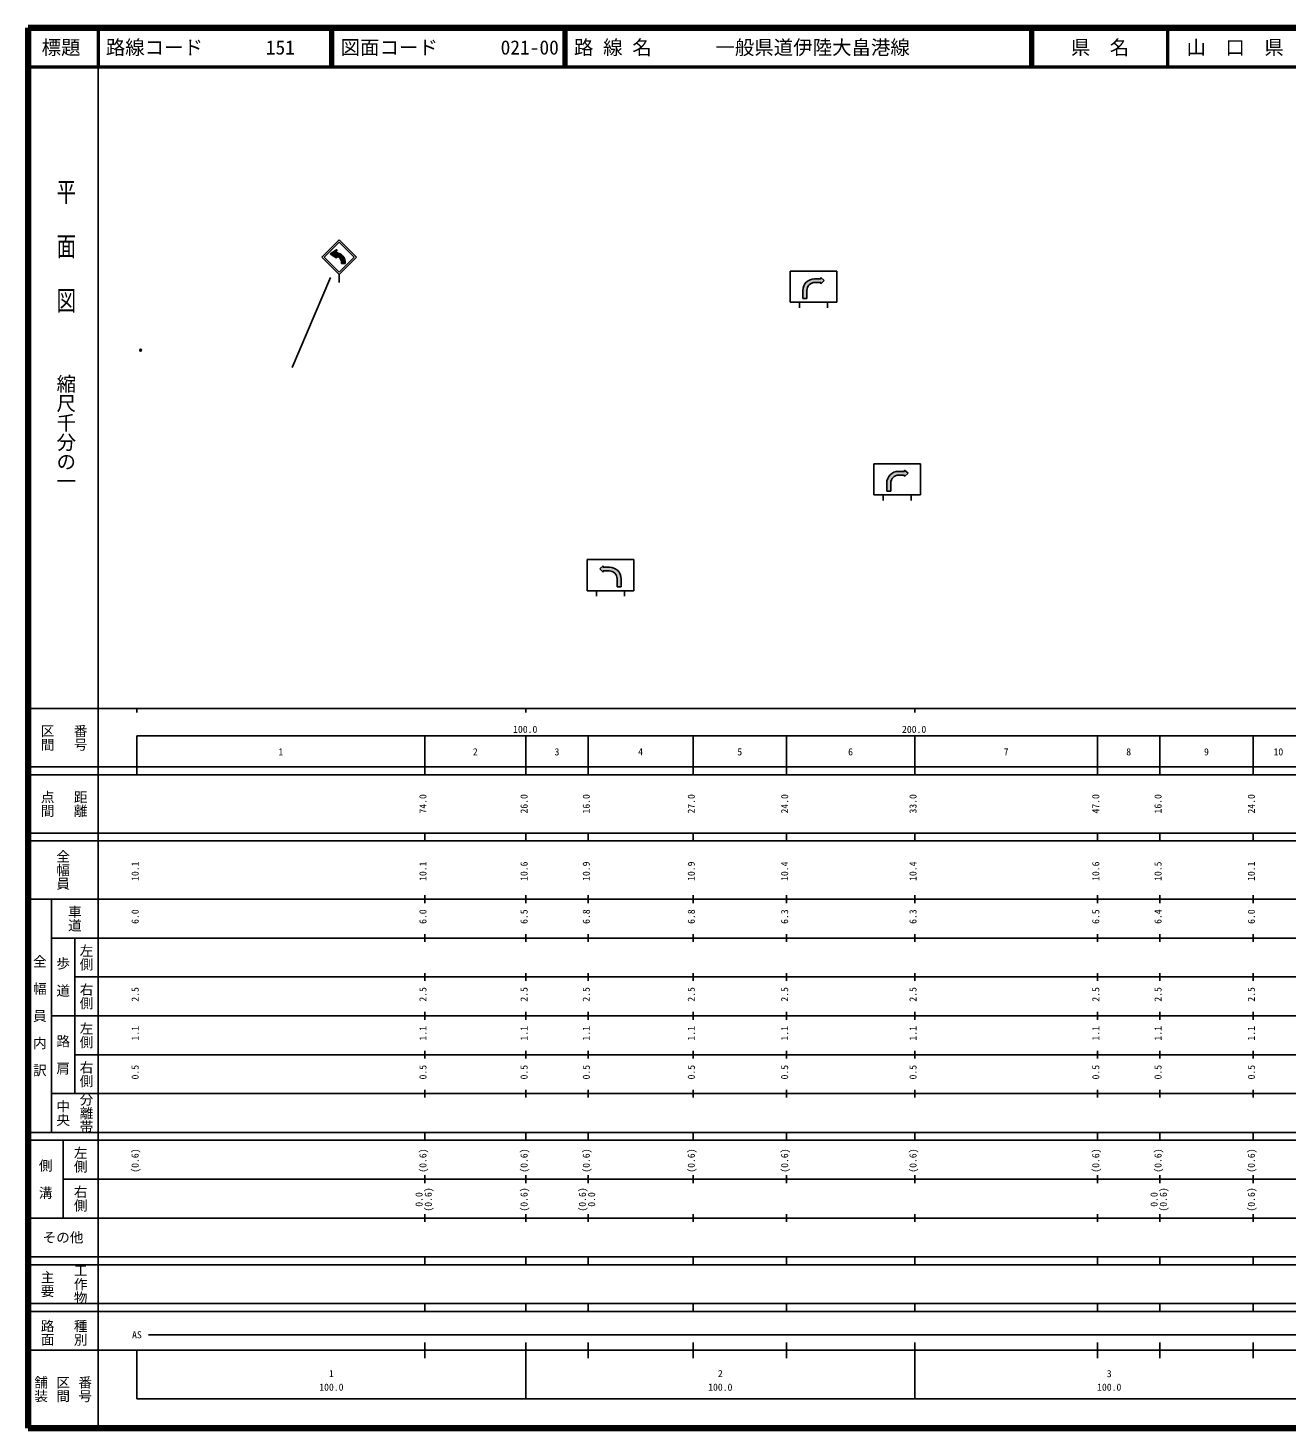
# Model space of a CAD drawing. Units: millimetres on the paper, with parts at other scales. Extents: x 40 to 680, y 20 to 380.
# Drawn here: x 40 to 363.7, y 20 to 380 of the extents above; entities that cross this region are included whole.
import ezdxf
from ezdxf.enums import TextEntityAlignment as Align

# ---------------------------------------------------------------- set-up
doc = ezdxf.new("R2010")
doc.units = ezdxf.units.MM
doc.header["$PDMODE"] = 32
doc.header["$PDSIZE"] = 0.5
doc.layers.add('M-OTRS', color=6, linetype='Continuous')
doc.layers.add('M-TTL-TXT', color=7, linetype='Continuous')
for name, color, linetype, lineweight in [('M-STR-STRC', 7, 'Continuous', 25), ('M-TTL', 2, 'Continuous', 140), ('M-TTL-BAND', 7, 'Continuous', 25), ('M-TTL-LINE', 7, 'Continuous', 50)]:
    doc.layers.add(name, color=color, linetype=linetype, lineweight=lineweight)
doc.styles.add('@ＭＳ ゴシック', font='')
doc.styles.add('ＭＳ ゴシック', font='')
doc.styles.get('@ＭＳ ゴシック').set_extended_font_data('@MS Gothic')
doc.styles.get('ＭＳ ゴシック').set_extended_font_data('MS Gothic')

msp = doc.modelspace()

# ---------------------------------------------------------------- hatches: boundary and pattern name
at = {"layer": 'M-STR-STRC'}
h = msp.add_hatch(dxfattribs=at)
h.set_pattern_fill('USER', color=256, style=0, pattern_type=2)
h.set_pattern_definition([(154.1775, (120.649, 319.937), (-0.03049, -0.06301), [])])
h.paths.add_polyline_path([(121.537, 319.407), (120.647, 319.407), (120.649, 319.937), (120.447, 320.516), (119.932, 321.079), (119.586, 321.263), (119.266, 321.353), (119.316, 320.953), (119.221, 320.896), (117.722, 321.957), (119.285, 322.958), (119.377, 322.897), (119.266, 322.245), (119.914, 322.082), (120.584, 321.693), (120.973, 321.306), (121.33, 320.721), (121.488, 320.244), (121.542, 319.895)])
for points in [[(239.243, 310.446), (239.243, 312.512), (239.39, 313.44), (239.866, 314.343), (240.322, 314.818), (240.743, 315.112), (241.166, 315.314), (241.341, 315.376), (241.62, 315.449), (242.246, 315.515), (243.841, 315.515), (243.841, 315.86), (244.751, 315.087), (243.841, 314.221), (243.841, 314.565), (242.334, 314.565), (241.768, 314.485), (241.256, 314.259), (240.913, 313.993), (240.667, 313.709), (240.373, 313.116), (240.319, 312.898), (240.291, 312.701), (240.282, 312.512), (240.282, 310.446)], [(260.8, 260.919), (260.8, 262.986), (260.947, 263.913), (261.423, 264.817), (261.879, 265.291), (262.299, 265.585), (262.722, 265.788), (262.898, 265.849), (263.176, 265.923), (263.803, 265.989), (265.397, 265.989), (265.397, 266.333), (266.308, 265.56), (265.397, 264.694), (265.397, 265.038), (263.891, 265.038), (263.324, 264.958), (262.812, 264.732), (262.469, 264.466), (262.223, 264.182), (261.929, 263.589), (261.875, 263.372), (261.847, 263.175), (261.838, 262.986), (261.838, 260.919)], [(192.503, 236.286), (192.503, 238.353), (192.356, 239.28), (191.88, 240.184), (191.424, 240.658), (191.004, 240.952), (190.581, 241.155), (190.405, 241.216), (190.127, 241.29), (189.5, 241.356), (187.905, 241.356), (187.905, 241.7), (186.995, 240.927), (187.905, 240.061), (187.905, 240.405), (189.412, 240.405), (189.979, 240.325), (190.491, 240.099), (190.833, 239.833), (191.08, 239.549), (191.374, 238.956), (191.428, 238.739), (191.456, 238.542), (191.465, 238.353), (191.465, 236.286)]]:
    msp.add_hatch(color=256, dxfattribs=at).paths.add_polyline_path(points)

# ---------------------------------------------------------------- linework, layer by layer
at = {"layer": 'M-OTRS'}
msp.add_point((68.962, 297.124), dxfattribs=at)
at = {"layer": 'M-STR-STRC'}
for p, q in [((115.534, 321.073), (119.988, 325.528)), ((116.128, 321.073), (119.988, 324.934)), ((119.988, 325.528), (124.443, 321.073)), ((119.988, 324.934), (123.849, 321.073)), ((119.988, 316.618), (115.534, 321.073)), ((119.988, 317.212), (116.128, 321.073)), ((119.285, 322.958), (117.722, 321.957)), ((119.221, 320.896), (117.722, 321.957)), ((119.377, 322.897), (119.266, 322.245)), ((119.316, 320.953), (119.266, 321.353)), ((119.988, 316.618), (124.443, 321.073)), ((119.988, 317.212), (123.849, 321.073)), ((121.537, 319.407), (120.647, 319.407)), ((247.957, 317.473), (235.945, 317.473)), ((235.945, 317.473), (235.945, 309.465)), ((247.957, 309.465), (247.957, 317.473)), ((107.964, 292.672), (117.743, 315.87)), ((119.988, 316.618), (119.988, 314.59)), ((242.246, 315.515), (243.841, 315.515)), ((243.841, 314.565), (242.334, 314.565)), ((243.841, 315.86), (244.751, 315.087)), ((243.841, 315.86), (243.841, 315.515)), ((243.841, 314.221), (244.751, 315.087)), ((243.841, 314.565), (243.841, 314.221)), ((239.243, 310.446), (239.243, 312.512)), ((240.282, 310.446), (239.243, 310.446)), ((240.282, 310.446), (240.282, 312.512)), ((235.945, 309.465), (247.957, 309.465)), ((238.348, 309.465), (238.348, 308.052)), ((245.555, 309.465), (245.555, 308.052)), ((269.514, 267.946), (257.502, 267.946)), ((257.502, 267.946), (257.502, 259.938)), ((269.514, 259.938), (269.514, 267.946)), ((260.8, 260.919), (260.8, 262.986)), ((261.838, 260.919), (261.838, 262.986)), ((263.803, 265.989), (265.397, 265.989)), ((265.397, 265.038), (263.891, 265.038)), ((265.397, 266.333), (266.308, 265.56)), ((265.397, 266.333), (265.397, 265.989)), ((265.397, 264.694), (266.308, 265.56)), ((265.397, 265.038), (265.397, 264.694)), ((257.502, 259.938), (269.514, 259.938)), ((259.904, 259.938), (259.904, 258.525)), ((261.838, 260.919), (260.8, 260.919)), ((267.111, 259.938), (267.111, 258.525)), ((183.789, 243.313), (195.801, 243.313)), ((183.789, 235.305), (183.789, 243.313)), ((187.905, 241.7), (186.995, 240.927)), ((187.905, 241.7), (187.905, 241.356)), ((189.5, 241.356), (187.905, 241.356)), ((195.801, 243.313), (195.801, 235.305)), ((187.905, 240.061), (186.995, 240.927)), ((187.905, 240.405), (187.905, 240.061)), ((187.905, 240.405), (189.412, 240.405)), ((191.465, 236.286), (191.465, 238.353)), ((192.503, 236.286), (192.503, 238.353)), ((195.801, 235.305), (183.789, 235.305)), ((186.192, 235.305), (186.192, 233.892)), ((191.465, 236.286), (192.503, 236.286)), ((193.399, 235.305), (193.399, 233.892))]:
    msp.add_line(p, q, dxfattribs=at)
for centre, radius, start, end in [((119.256, 320.945), 0.0604, 234.68878, 7.12503), ((118.964, 319.676), 2.587, 354.04449, 83.29681), ((118.964, 319.676), 1.705, 350.93997, 79.79602), ((119.318, 322.907), 0.0604, 350.30905, 122.61923), ((242.246, 312.512), 3.003, 90, 180), ((242.334, 312.512), 2.052, 90, 180), ((263.803, 262.986), 3.003, 90, 180), ((263.891, 262.986), 2.052, 90, 180), ((189.5, 238.353), 3.003, 0, 90), ((189.412, 238.353), 2.052, 0, 90)]:
    msp.add_arc(centre, radius, start, end, dxfattribs=at)
at = {"layer": 'M-TTL'}
for p, q in [((40, 380), (40, 20)), ((680, 380), (40, 380)), ((40, 20), (680, 20))]:
    msp.add_line(p, q, dxfattribs=at)
at = {"layer": 'M-TTL-BAND'}
for p, q in [((58, 370), (58, 20)), ((40, 205), (579, 205)), ((68, 205), (68, 204)), ((168, 205), (168, 204)), ((268, 205), (268, 204)), ((68, 198), (579, 198)), ((68, 198), (68, 188)), ((142, 188), (142, 198)), ((168, 188), (168, 198)), ((184, 188), (184, 198)), ((211, 188), (211, 198)), ((235, 188), (235, 198)), ((268, 188), (268, 198)), ((315, 188), (315, 198)), ((331, 188), (331, 198)), ((355, 188), (355, 198)), ((40, 190), (579, 190)), ((40, 188), (579, 188)), ((40, 173), (579, 173)), ((142, 171), (142, 173)), ((168, 171), (168, 173)), ((184, 171), (184, 173)), ((211, 171), (211, 173)), ((235, 171), (235, 173)), ((268, 171), (268, 173)), ((315, 171), (315, 173)), ((331, 171), (331, 173)), ((355, 171), (355, 173)), ((40, 171), (579, 171)), ((40, 156), (579, 156)), ((46, 96), (46, 156)), ((142, 155), (142, 157)), ((168, 155), (168, 157)), ((184, 155), (184, 157)), ((211, 155), (211, 157)), ((235, 155), (235, 157)), ((268, 155), (268, 157)), ((315, 155), (315, 157)), ((331, 155), (331, 157)), ((355, 155), (355, 157)), ((46, 146), (579, 146)), ((52, 146), (52, 106)), ((142, 145), (142, 147)), ((168, 145), (168, 147)), ((184, 145), (184, 147)), ((211, 145), (211, 147)), ((235, 145), (235, 147)), ((268, 145), (268, 147)), ((315, 145), (315, 147)), ((331, 145), (331, 147)), ((355, 145), (355, 147)), ((142, 135), (142, 137)), ((168, 135), (168, 137)), ((184, 135), (184, 137)), ((211, 135), (211, 137)), ((235, 135), (235, 137)), ((268, 135), (268, 137)), ((315, 135), (315, 137)), ((331, 135), (331, 137)), ((355, 135), (355, 137)), ((52, 136), (579, 136)), ((46, 126), (579, 126)), ((142, 125), (142, 127)), ((168, 125), (168, 127)), ((184, 125), (184, 127)), ((211, 125), (211, 127)), ((235, 125), (235, 127)), ((268, 125), (268, 127)), ((315, 125), (315, 127)), ((331, 125), (331, 127)), ((355, 125), (355, 127)), ((52, 116), (579, 116)), ((142, 115), (142, 117)), ((168, 115), (168, 117)), ((184, 115), (184, 117)), ((211, 115), (211, 117)), ((235, 115), (235, 117)), ((268, 115), (268, 117)), ((315, 115), (315, 117)), ((331, 115), (331, 117)), ((355, 115), (355, 117)), ((46, 106), (579, 106)), ((142, 105), (142, 107)), ((168, 105), (168, 107)), ((184, 105), (184, 107)), ((211, 105), (211, 107)), ((235, 105), (235, 107)), ((268, 105), (268, 107)), ((315, 105), (315, 107)), ((331, 105), (331, 107)), ((355, 105), (355, 107)), ((40, 96), (579, 96)), ((40, 94), (579, 94)), ((49, 94), (49, 74)), ((142, 94), (142, 96)), ((168, 94), (168, 96)), ((184, 94), (184, 96)), ((211, 94), (211, 96)), ((235, 94), (235, 96)), ((268, 94), (268, 96)), ((315, 94), (315, 96)), ((331, 94), (331, 96)), ((355, 94), (355, 96)), ((49, 84), (579, 84)), ((142, 83), (142, 85)), ((168, 83), (168, 85)), ((184, 83), (184, 85)), ((211, 83), (211, 85)), ((235, 83), (235, 85)), ((268, 83), (268, 85)), ((315, 83), (315, 85)), ((331, 83), (331, 85)), ((355, 83), (355, 85)), ((40, 74), (579, 74)), ((142, 73), (142, 75)), ((168, 73), (168, 75)), ((184, 73), (184, 75)), ((211, 73), (211, 75)), ((235, 73), (235, 75)), ((268, 73), (268, 75)), ((315, 73), (315, 75)), ((331, 73), (331, 75)), ((355, 73), (355, 75)), ((40, 64), (579, 64)), ((40, 62), (579, 62)), ((142, 62), (142, 64)), ((168, 62), (168, 64)), ((184, 62), (184, 64)), ((211, 62), (211, 64)), ((235, 62), (235, 64)), ((268, 62), (268, 64)), ((315, 62), (315, 64)), ((331, 62), (331, 64)), ((355, 62), (355, 64)), ((40, 52), (579, 52)), ((142, 50), (142, 52)), ((168, 50), (168, 52)), ((184, 50), (184, 52)), ((211, 50), (211, 52)), ((235, 50), (235, 52)), ((268, 50), (268, 52)), ((315, 50), (315, 52)), ((331, 50), (331, 52)), ((355, 50), (355, 52)), ((40, 50), (579, 50)), ((71, 44), (565, 44)), ((40, 40), (579, 40)), ((68, 40), (68, 27.5)), ((142, 38), (142, 42)), ((168, 27.5), (168, 42)), ((184, 38), (184, 42)), ((211, 38), (211, 42)), ((235, 38), (235, 42)), ((268, 27.5), (268, 42)), ((315, 38), (315, 42)), ((331, 38), (331, 42)), ((355, 38), (355, 42)), ((68, 27.5), (579, 27.5))]:
    msp.add_line(p, q, dxfattribs=at)
at = {"layer": 'M-TTL-LINE'}
for p, q in [((58, 380), (58, 370)), ((117.75, 380), (117.75, 370)), ((118.25, 380), (118.25, 370)), ((177.75, 380), (177.75, 370)), ((178.25, 380), (178.25, 370)), ((297.75, 380), (297.75, 370)), ((298.25, 380), (298.25, 370)), ((333, 380), (333, 370)), ((40, 370), (680, 370))]:
    msp.add_line(p, q, dxfattribs=at)

# ---------------------------------------------------------------- texts
at = {"layer": 'M-TTL-BAND', "style": '@ＭＳ ゴシック', "width": 1.4}
msp.add_text('平  面  図', height=3.666, rotation=270, dxfattribs=at).set_placement((49.777, 306.475), align=Align.MIDDLE_RIGHT)
at = {"layer": 'M-TTL-BAND', "style": '@ＭＳ ゴシック'}
msp.add_text('縮尺千分の一', height=3.666, rotation=270, dxfattribs=at).set_placement((49.777, 261.03), align=Align.MIDDLE_RIGHT)
for s, p in [('区間', (45, 197.5)), ('番号', (53.5, 197.5)), ('点間', (45, 180.5)), ('距離', (53.5, 180.5)), ('全幅員', (49, 163.5)), ('車道', (52, 151)), ('左側', (55, 141)), ('全\u3000幅\u3000員\u3000内\u3000訳', (43, 126)), ('歩\u3000道', (49, 136)), ('右側', (55, 131)), ('左側', (55, 121)), ('路\u3000肩', (49, 116)), ('右側', (55, 111)), ('分離帯', (55, 101)), ('中央', (49, 101)), ('左側', (53.5, 89)), ('側\u3000溝', (44.5, 84)), ('右側', (53.5, 79)), ('工作物', (53.5, 57)), ('主要', (45, 57)), ('路面', (45, 44.5)), ('種別', (53.5, 44.5)), ('舗装', (43.333, 30)), ('区間', (49, 30)), ('番号', (54.667, 30))]:
    msp.add_text(s, height=2.566, rotation=270, dxfattribs=at).set_placement(p, align=Align.MIDDLE_CENTER)
at = {"layer": 'M-TTL-BAND', "style": 'ＭＳ ゴシック'}
for s, p in [('100.0', (167.844, 198.195)), ('200.0', (267.844, 198.195)), ('1', (105, 192.405)), ('2', (155, 192.405)), ('3', (176, 192.405)), ('4', (197.5, 192.405)), ('5', (223, 192.405)), ('6', (251.5, 192.405)), ('7', (291.5, 192.405)), ('8', (323, 192.405)), ('9', (343, 192.405)), ('10', (361.5, 192.405)), ('AS', (68, 42.5)), ('1', (118, 32.523)), ('2', (218, 32.523)), ('3', (318, 32.523)), ('100.0', (118, 29.033)), ('100.0', (218, 29.033)), ('100.0', (318, 29.033))]:
    msp.add_text(s, height=1.833, dxfattribs=at).set_placement(p, align=Align.BOTTOM_CENTER)
for s, p in [('74.0', (143, 180.5)), ('26.0', (169, 180.5)), ('16.0', (185, 180.5)), ('27.0', (212, 180.5)), ('24.0', (236, 180.5)), ('33.0', (269, 180.5)), ('47.0', (316, 180.5)), ('16.0', (332, 180.5)), ('24.0', (356, 180.5)), ('10.1', (69, 163.174)), ('10.1', (143, 163.174)), ('10.6', (169, 163.174)), ('10.9', (185, 163.174)), ('10.9', (212, 163.174)), ('10.4', (236, 163.174)), ('10.4', (269, 163.174)), ('10.6', (316, 163.174)), ('10.5', (332, 163.174)), ('10.1', (356, 163.174)), ('6.0', (69, 151.5)), ('6.0', (143, 151.5)), ('6.5', (169, 151.5)), ('6.8', (185, 151.5)), ('6.8', (212, 151.5)), ('6.3', (236, 151.5)), ('6.3', (269, 151.5)), ('6.5', (316, 151.5)), ('6.4', (332, 151.5)), ('6.0', (356, 151.5)), ('2.5', (69, 131.5)), ('2.5', (143, 131.5)), ('2.5', (169, 131.5)), ('2.5', (185, 131.5)), ('2.5', (212, 131.5)), ('2.5', (236, 131.5)), ('2.5', (269, 131.5)), ('2.5', (316, 131.5)), ('2.5', (332, 131.5)), ('2.5', (356, 131.5)), ('1.1', (69, 121.5)), ('1.1', (143, 121.5)), ('1.1', (169, 121.5)), ('1.1', (185, 121.5)), ('1.1', (212, 121.5)), ('1.1', (236, 121.5)), ('1.1', (269, 121.5)), ('1.1', (316, 121.5)), ('1.1', (332, 121.5)), ('1.1', (356, 121.5)), ('0.5', (69, 111.5)), ('0.5', (143, 111.5)), ('0.5', (169, 111.5)), ('0.5', (185, 111.5)), ('0.5', (212, 111.5)), ('0.5', (236, 111.5)), ('0.5', (269, 111.5)), ('0.5', (316, 111.5)), ('0.5', (332, 111.5)), ('0.5', (356, 111.5)), ('(0.6)', (69, 88.764)), ('(0.6)', (143, 88.764)), ('(0.6)', (169, 88.764)), ('(0.6)', (185, 88.764)), ('(0.6)', (212, 88.764)), ('(0.6)', (236, 88.764)), ('(0.6)', (269, 88.764)), ('(0.6)', (316, 88.764)), ('(0.6)', (332, 88.764)), ('(0.6)', (356, 88.764)), ('0.0', (142, 78.764)), ('(0.6)', (144.37, 78.764)), ('(0.6)', (169, 78.764)), ('(0.6)', (184, 78.764)), ('0.0', (186.37, 78.764)), ('0.0', (331, 78.764)), ('(0.6)', (333.37, 78.764)), ('(0.6)', (356, 78.764))]:
    msp.add_text(s, height=1.833, rotation=90, dxfattribs=at).set_placement(p, align=Align.BOTTOM_CENTER)
msp.add_text('その他', height=2.566, dxfattribs=at).set_placement((49, 69), align=Align.MIDDLE_CENTER)
at = {"layer": 'M-TTL-TXT', "style": 'ＭＳ ゴシック'}
for s, p in [('標題', (48.5, 375)), ('県\u3000名', (315.625, 375)), ('山\u3000口\u3000県', (350.375, 375))]:
    msp.add_text(s, height=3.666, dxfattribs=at).set_placement(p, align=Align.MIDDLE_CENTER)
for s, p in [('路線コード', (60, 375)), ('151', (101.142, 375)), ('151', (101.142, 375)), ('151', (101.142, 375)), ('図面コード', (120.38, 375)), ('021-00', (161.521, 375)), ('路 線 名', (180.38, 375)), ('一般県道伊陸大畠港線', (216.734, 375))]:
    msp.add_text(s, height=3.666, dxfattribs=at).set_placement(p, align=Align.MIDDLE_LEFT)

doc.saveas('drawing.dxf')
